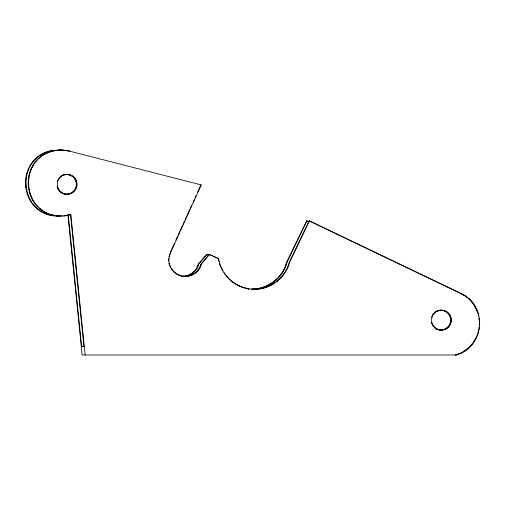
<?xml version="1.0" encoding="UTF-8"?>
<svg xmlns="http://www.w3.org/2000/svg" width="505" height="505" viewBox="0 0 505 505"><rect width="100%" height="100%" fill="white"/><g stroke="black" fill="none" stroke-linecap="round" stroke-linejoin="round"><path stroke-width="0.76" d="M309.451 220.849L289.605 262.284C285.805 277.251 271.57 288.734 256.117 289.157C271.438 288.538 285.47 277.144 289.251 262.284L309.098 220.849L309.451 220.849L460.996 293.493C488.045 305.146 484.522 347.907 455.939 355.002L82.163 355.002L67.866 214.65M168.582 261.053L168.563 258.787L168.923 258.787L170.236 253.314L201.243 184.931L69.147 151.039L62.342 150.029L69.507 151.039L69.147 151.039M182.166 276.058L181.813 276.058L183.277 276.254C174.882 275.332 168.197 267.202 168.923 258.787M479.289 319.627L479.34 318.068L478.992 318.137L479.176 319.646M85.156 355.002L70.858 214.65L64.11 215.944L56.522 216.02L56.857 216.014C17.675 214.846 14.348 155.976 53.164 150.439L52.829 150.439L62.696 150.029M50.576 150.907L50.917 150.907C15.623 158.703 18.622 212.031 54.565 215.824L54.231 215.824M61.124 215.944L61.459 215.944L58.82 216.077L59.508 216.02C20.307 214.865 16.974 155.95 55.815 150.439L55.462 150.439L60.398 150.004L57.747 150.155L58.1 150.155M53.214 150.907L53.568 150.907C18.281 158.703 21.279 212.031 57.216 215.824L56.863 215.824M478.765 330.207L478.033 333.799L475.874 338.11L476.284 338.015L476.834 336.046M479.466 321.893L479.624 320.328M208.963 255.328L206.854 254.318L198.705 264.14C196.931 271.311 189.899 276.538 182.545 276.38L186.244 276.014L185.909 276.014L189.47 274.954L187.014 275.743M209.506 254.318L201.356 264.14C199.911 269.708 195.277 274.493 189.646 275.743C195.1 274.177 199.589 269.651 201.003 264.14L209.152 254.318L218.64 258.705C220.9 273.861 233.708 286.619 248.889 288.778L243.599 287.654L238.871 285.855L239.225 285.855M308.94 221.872L306.8 220.849L286.96 262.284C283.337 276.386 270.522 287.496 256.01 288.942L261.306 287.957L260.971 287.957L266.097 286.316L260.971 287.957M475.653 338.748L473.551 342.043L475.508 338.779M174.269 243.694L170.374 252.292L170.728 252.292M175.891 240.109L177.842 235.81M178.492 234.377L179.786 231.511M180.436 230.078L182.387 225.779M183.031 224.346L184.331 221.48M184.982 220.047L186.932 215.742M187.576 214.309L189.848 209.297M190.499 207.864L191.471 205.712M193.099 202.133L194.393 199.26M195.044 197.827L196.016 195.681M197.638 192.096L200.561 185.651M306.8 220.849L286.619 262.284L285.306 267.076L283.002 271.589L279.77 275.736C276.235 280.509 271.122 283.861 265.756 286.316L272.719 282.623L272.384 282.623L274.745 281.102L274.404 281.102L278.438 277.643L281.626 273.704L284.239 269.373L286.96 262.284M473.242 342.617L469.568 347.131M198.705 264.14L196.963 268.307L194.943 271.021L192.07 273.274L192.411 273.274L189.135 274.954L194.147 271.823L196.628 268.307L198.37 264.14L206.854 254.318M472.2 343.88L471.152 345.508L469.65 346.695M469.113 347.238L464.177 351.322L460.156 353.456L455.87 355.002M467.396 348.753L462.208 352.465L459.645 353.525M455.939 355.002L458.944 353.809M455.567 355.002L458.054 354.308M64.11 215.944L63.756 215.944L70.858 214.65M479.523 327.152L479.15 327.246L479.182 329.405L478.809 329.5M188.542 276.014L188.895 276.014L186.301 276.336L190 275.743M479.39 322.676L479.75 322.594M479.359 324.967L479.718 324.885L479.498 323.415M478.904 315.827L478.563 315.89L478.317 313.63L477.97 313.693M256.01 288.942L258.844 288.538M186.244 276.014L183.675 276.336L186.661 276.336M309.098 220.849L463.016 294.535L468.571 298.499L471.771 301.744L473.185 303.511L477.231 311.528L476.688 309.376L474.151 305.424M68.207 214.65L81.633 346.462L83.988 346.222M253.485 289.157L256.351 288.942L251.673 289.201M182.545 276.38L184.401 276.349L182.924 276.254M251.585 289.201L256.471 289.157M48.366 151.519L48.707 151.519M46.201 152.283L46.536 152.283M44.093 153.204L44.427 153.204M42.06 154.259L42.395 154.259M40.084 155.458L40.419 155.458M38.216 156.79L38.55 156.79M36.448 158.248L36.789 158.248M34.776 159.826L35.116 159.826M33.21 161.512L33.545 161.512M31.771 163.317L32.112 163.317M30.477 165.204L30.811 165.204M29.296 167.187L29.637 167.187M28.274 169.225L28.608 169.225M27.384 171.353L27.724 171.353M26.651 173.524L26.986 173.524M26.064 175.746L26.405 175.746M25.635 178.012L25.97 178.012M25.364 180.298L25.698 180.298M25.25 182.595L25.585 182.595L25.856 187.178L25.515 187.178M25.3 184.887L25.635 184.887M25.881 189.451L26.216 189.451M26.399 191.679L26.74 191.679M27.074 193.882L27.415 193.882M27.908 196.016L28.242 196.016M28.886 198.111L29.227 198.111M30.01 200.106L30.344 200.106M31.253 202.038L31.594 202.038M32.648 203.862L32.983 203.862M34.157 205.598L34.492 205.598M35.779 207.227L36.12 207.227M37.515 208.735L37.85 208.735M39.358 210.118L39.693 210.112M41.29 211.368L41.625 211.368M43.304 212.479L43.638 212.472M45.381 213.445L45.715 213.445M47.52 214.278L47.861 214.278M49.73 214.941L50.064 214.941M51.958 215.458L52.299 215.458M193.813 271.823L194.147 271.823M181.415 276.349L182.886 276.38L181.415 276.349L181.75 276.349M276.323 279.448L276.658 279.448M248.416 289.087L248.757 289.087L247.494 288.929M81.633 346.462L83.931 346.462L70.504 214.65M64.627 150.212L64.987 150.212M66.894 150.553L67.253 150.553M51.005 151.519L51.358 151.519M48.834 152.283L49.193 152.283M46.725 153.204L47.079 153.204M44.692 154.259L45.052 154.259M42.717 155.458L43.076 155.458M40.848 156.79L41.202 156.79M39.087 158.248L39.441 158.248M37.414 159.826L37.768 159.826M35.842 161.512L36.202 161.512M34.409 163.317L34.763 163.317M33.115 165.204L33.469 165.204M31.935 167.187L32.288 167.187M30.906 169.225L31.259 169.225M30.022 171.353L30.376 171.353M29.284 173.524L29.643 173.524M28.703 175.746L29.056 175.746M28.267 178.012L28.621 178.012M27.996 180.298L28.349 180.298M27.882 182.595L28.242 182.595L28.507 187.178L28.154 187.178M200.889 184.931L201.243 184.931M27.933 184.887L28.286 184.887M28.514 189.451L28.873 189.451M29.037 191.679L29.391 191.679M29.713 193.882L30.066 193.882M30.54 196.016L30.893 196.016M31.525 198.111L31.878 198.111M32.642 200.106L33.002 200.106M33.892 202.038L34.245 202.038M35.287 203.862L35.64 203.862M36.789 205.598L37.143 205.598M38.418 207.227L38.771 207.227M40.148 208.735L40.507 208.735M41.991 210.112L42.344 210.118M43.922 211.368L44.282 211.368M45.936 212.472L46.29 212.479M48.013 213.445L48.373 213.445M50.159 214.278L50.513 214.278M52.362 214.941L52.722 214.941M68.276 215.244L68.636 215.25M54.597 215.458L54.95 215.458M66.022 215.673L66.382 215.673M169.882 253.314L170.236 253.314M169.472 254.375L169.825 254.375M169.497 255.448L168.872 256.553L169.225 256.553M218.64 258.705L209.152 254.318M168.537 259.917L168.891 259.917M218.772 261.173L219.132 261.173M289.251 262.284L289.605 262.284M169.251 263.294L168.891 263.294L169.162 264.386M219.789 263.635L219.435 263.629L220.275 266.015L220.634 266.015M201.003 264.14L201.356 264.14M288.5 264.708L288.86 264.708M200.674 265.226L201.028 265.226M169.51 265.466L169.869 265.466M200.277 266.286L200.63 266.286M169.939 266.507L170.292 266.514M287.598 267.076L287.957 267.076M199.797 267.309L200.15 267.309M170.425 267.536L170.785 267.536M199.26 268.307L199.614 268.307M221.626 268.344L220.527 266.602M171.334 268.515L170.98 268.515L172.653 270.364M198.654 269.253L199.008 269.26M286.531 269.373L286.89 269.373M171.605 269.462L171.959 269.462M197.973 270.162L198.332 270.162M222.787 270.592L221.562 268.906M197.24 271.021L197.594 271.021M173.398 271.204L173.045 271.204L175.961 273.426M285.3 271.589L285.653 271.589M196.445 271.823L196.798 271.823M173.84 271.999L174.2 271.999M195.605 272.58L195.959 272.58M174.698 272.732L175.058 272.732M223.74 272.769L224.094 272.769M194.703 273.274L195.063 273.274M283.917 273.704L284.277 273.704M193.762 273.899L194.116 273.899M176.914 274.032L176.561 274.032L181.068 275.799M192.784 274.461L193.137 274.467M177.545 274.581L177.899 274.581M225.552 274.84L224.466 273.805M191.767 274.954L192.121 274.954M178.574 275.061L178.934 275.061M190.72 275.377L191.079 275.377M179.629 275.471L179.982 275.471M282.402 275.736L282.756 275.736M187.431 276.203L187.791 276.203M225.994 275.825L227.149 276.803M280.736 277.643L281.089 277.643M226.795 276.803L228.891 278.646M278.956 279.448L279.309 279.448M228.538 278.646L230.741 280.37M277.037 281.102L277.39 281.102M230.381 280.37L232.723 281.96M275.01 282.623L275.37 282.623M232.363 281.96L234.793 283.412M272.896 284.006L273.249 284.006M234.44 283.412L236.971 284.7M270.686 285.23L271.04 285.23M268.389 286.316L268.748 286.316M241.201 286.84L241.56 286.84M266.028 287.219L266.381 287.219M243.599 287.654L243.953 287.661M263.604 287.957L263.957 287.957M246.055 288.298L246.408 288.298M261.142 288.538L261.495 288.538M258.642 288.942L259.002 288.942M253.586 289.22L253.939 289.22L248.529 288.778M460.636 293.493L464.613 295.728M306.466 220.849L308.599 221.872M206.52 254.318L208.628 255.328M236.618 284.7L238.309 285.565M464.953 295.728L466.462 297.066M468.23 298.512L470.231 300.071L472.383 302.956M472.857 303.549L473.722 304.799M431.541 322.424L432.204 324.425M218.406 259.317L218.652 260.555M477.566 311.478L477.837 312.955M58.814 190.177A9.911 9.911 0 0 0 76.059 180.752L74.816 178.48A9.911 9.911 0 0 0 60.966 176.327M58.447 189.646A9.911 9.911 0 0 1 57.822 188.504M57.57 187.91A9.911 9.911 0 0 1 57.185 186.673M432.962 325.776A9.911 9.911 0 0 0 450.864 321.938L450.997 319.356A9.911 9.911 0 0 0 432.463 315.322M431.781 323.471A9.911 9.911 0 0 1 431.428 322.222M431.51 317.727A9.911 9.911 0 0 1 432.166 315.896M67.462 174.446A9.911 9.911 0 0 1 76.722 184.331A9.911 9.911 0 0 1 67.462 194.217M66.168 194.217A9.911 9.911 0 0 1 61.862 192.91M61.313 192.569A9.911 9.911 0 0 1 57.242 186.894M57.242 181.762A9.911 9.911 0 0 1 61.313 176.087M61.862 175.746A9.911 9.911 0 0 1 66.168 174.446M442.468 310.278A9.911 9.911 0 0 1 449.33 325.649A9.911 9.911 0 0 1 432.507 324.993M432.911 314.539A9.911 9.911 0 0 1 433.707 313.517M434.628 312.601A9.911 9.911 0 0 1 441.824 310.209M67.121 174.446A9.911 9.911 0 0 1 76.388 184.331A9.911 9.911 0 0 1 67.121 194.217M65.833 194.217A9.911 9.911 0 0 1 63.914 193.901M63.295 193.712A9.911 9.911 0 0 1 62.096 193.219M62.096 175.443A9.911 9.911 0 0 1 63.295 174.945M63.914 174.762A9.911 9.911 0 0 1 65.833 174.446M442.134 310.278A9.911 9.911 0 0 1 450.492 322.083A9.911 9.911 0 0 1 438.157 329.651M437.545 329.456A9.911 9.911 0 0 1 435.228 328.3M434.294 312.601A9.911 9.911 0 0 1 436.453 311.181M437.04 310.916A9.911 9.911 0 0 1 441.49 310.209M60.044 150.029L59.704 150.029L62.33 150.212L60.044 150.029M76.135 180.184L75.169 178.48A9.911 9.911 0 0 0 58.485 179.553A9.911 9.911 0 0 0 66.508 194.217A9.911 9.911 0 0 0 76.413 180.752L76.135 180.184M435.051 327.695A9.911 9.911 0 0 0 451.224 321.938A9.911 9.911 0 0 0 438.151 310.815A9.911 9.911 0 0 0 435.051 327.695"/></g></svg>
